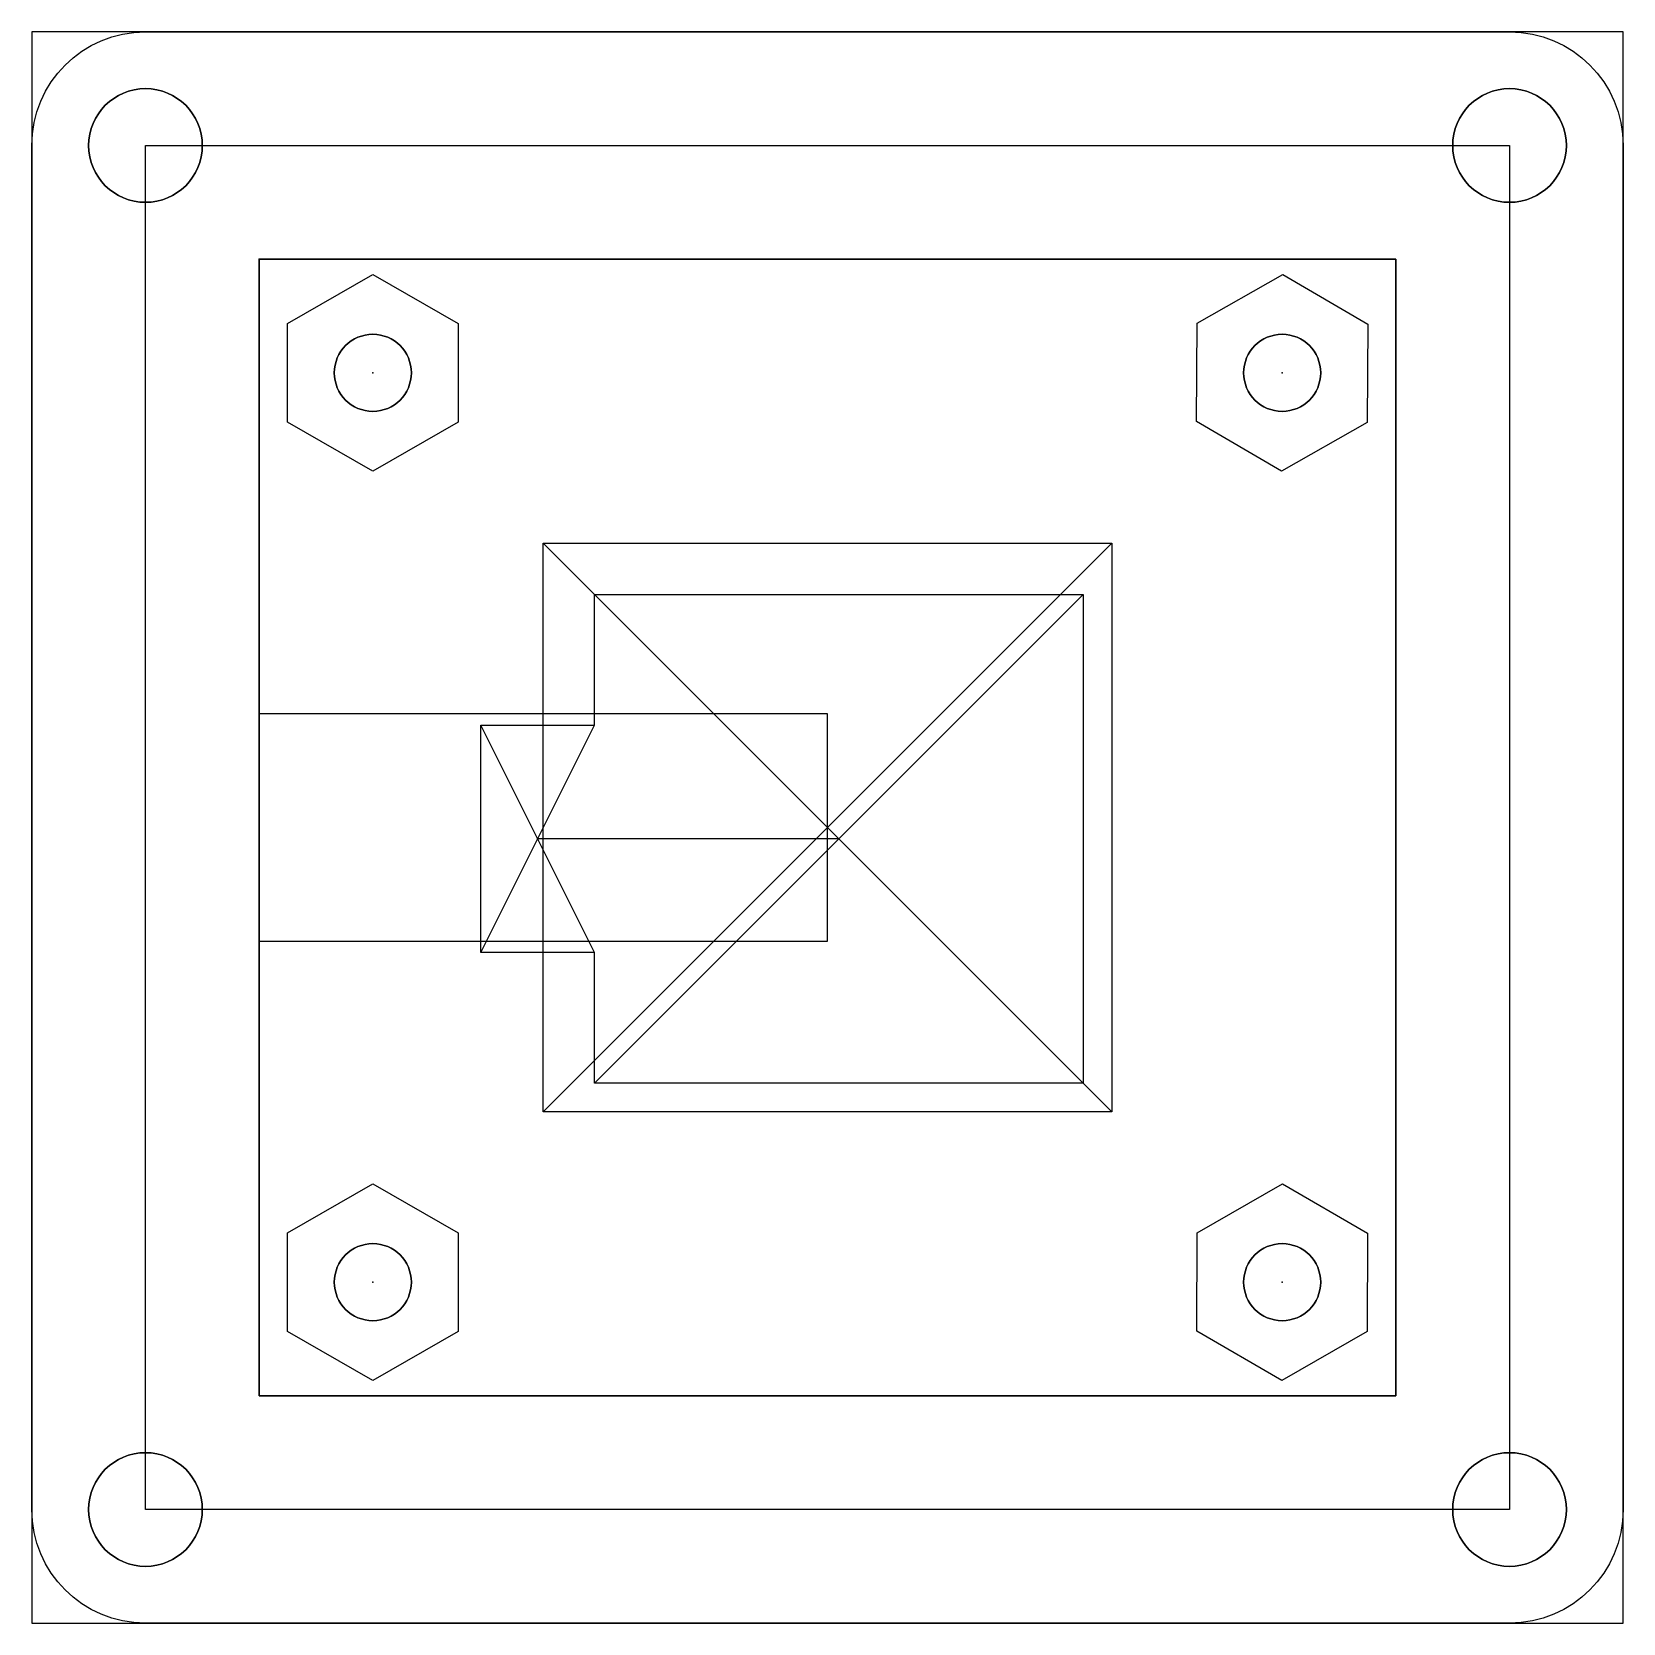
# Model space of a CAD drawing. Header units: millimetres. Extents: x -20 to 120, y -120 to 20.
import ezdxf

# ---------------------------------------------------------------- set-up
doc = ezdxf.new("R2010")
doc.units = ezdxf.units.MM
doc.header["$MEASUREMENT"] = 0
for name, color, linetype in [('Motor1(podložka) v14_Sketch1', 7, 'Continuous'), ('Motor1(podložka) v14_Sketch10', 7, 'Continuous'), ('Motor1(podložka) v14_Sketch13', 7, 'Continuous'), ('Motor1(podložka) v14_Sketch2', 7, 'Continuous'), ('Motor1(podložka) v14_Sketch3', 7, 'Continuous'), ('Motor1(podložka) v14_Sketch7', 7, 'Continuous'), ('Motor1(podložka) v14_Sketch8', 7, 'Continuous'), ('Motor1(podložka) v14_Sketch9', 7, 'Continuous')]:
    doc.layers.add(name, color=color, linetype=linetype)

msp = doc.modelspace()

# ---------------------------------------------------------------- linework, layer by layer
at = {"layer": 'Motor1(podložka) v14_Sketch1'}
for p, q in [((-10, -110), (-10, 10)), ((-10, 10), (110, 10)), ((110, 10), (110, -110)), ((0, 0), (100, 0)), ((0, -100), (0, 0)), ((100, 0), (100, -100)), ((100, -100), (0, -100)), ((110, -110), (-10, -110))]:
    msp.add_line(p, q, dxfattribs=at)
msp.add_point((0, 0), dxfattribs=at)
at = {"layer": 'Motor1(podložka) v14_Sketch10'}
for p, q in [((100, 0, 97), (0, 0, 97)), ((0, 0, 97), (0, -100, 97)), ((100, -100, 97), (100, 0, 97)), ((72.5, -29.5, 97), (29.5, -72.5, 97)), ((29.5, -29.5, 97), (72.5, -72.5, 97)), ((29.5, -41, 97), (29.5, -29.5, 97)), ((29.5, -29.5, 97), (72.5, -29.5, 97)), ((72.5, -29.5, 97), (72.5, -72.5, 97)), ((29.5, -61, 97), (19.5, -41, 97)), ((19.5, -61, 97), (19.5, -41, 97)), ((19.5, -41, 97), (29.5, -41, 97)), ((19.5, -61, 97), (29.5, -41, 97)), ((51, -51, 97), (24.5, -51, 97)), ((29.5, -61, 97), (19.5, -61, 97)), ((29.5, -72.5, 97), (29.5, -61, 97)), ((72.5, -72.5, 97), (29.5, -72.5, 97)), ((0, -100, 97), (100, -100, 97))]:
    msp.add_line(p, q, dxfattribs=at)
for centre in [(10, -10, 97), (90, -10, 97), (10, -90, 97), (90, -90, 97)]:
    msp.add_circle(centre, 3.39, dxfattribs=at)
for p in [(0, 0, 97), (24.5, -51, 97), (51, -51, 97), (51, -51, 97)]:
    msp.add_point(p, dxfattribs=at)
at = {"layer": 'Motor1(podložka) v14_Sketch13'}
for p, q in [((-10, 20), (110, 20)), ((-20, -110), (-20, 10)), ((120, 10), (120, -110)), ((2.5, -5.67), (10, -1.34)), ((10, -1.34), (17.5, -5.67)), ((82.53, -5.62), (90.06, -1.34)), ((90.06, -1.34), (97.53, -5.72)), ((2.5, -14.33), (2.5, -5.67)), ((17.5, -5.67), (17.5, -14.33)), ((82.47, -14.28), (82.53, -5.62)), ((97.53, -5.72), (97.47, -14.38)), ((10, -18.66), (2.5, -14.33)), ((17.5, -14.33), (10, -18.66)), ((89.94, -18.66), (82.47, -14.28)), ((97.47, -14.38), (89.94, -18.66)), ((2.5, -85.67), (10, -81.34)), ((10, -81.34), (17.5, -85.67)), ((82.51, -85.65), (90.03, -81.34)), ((90.03, -81.34), (97.51, -85.69)), ((2.5, -94.33), (2.5, -85.67)), ((17.5, -85.67), (17.5, -94.33)), ((82.49, -94.31), (82.51, -85.65)), ((97.51, -85.69), (97.49, -94.35)), ((10, -98.66), (2.5, -94.33)), ((17.5, -94.33), (10, -98.66)), ((89.97, -98.66), (82.49, -94.31)), ((97.49, -94.35), (89.97, -98.66)), ((110, -120), (-10, -120))]:
    msp.add_line(p, q, dxfattribs=at)
at = {"layer": 'Motor1(podložka) v14_Sketch13', "extrusion": (0, 0, -1)}
for centre, radius in [((10, 10), 5), ((-110, 10), 5), ((-10, -10), 3.39), ((-90, -10), 3.39), ((-10, -90), 3.39), ((-90, -90), 3.39), ((10, -110), 5), ((-110, -110), 5)]:
    msp.add_circle(centre, radius, dxfattribs=at)
for centre, start, end in [((10, 10), 0, 90), ((-110, 10), 90, 180), ((10, -110), 270, 0), ((-110, -110), 180, 270)]:
    msp.add_arc(centre, 10, start, end, dxfattribs=at)
at = {"layer": 'Motor1(podložka) v14_Sketch13'}
for p in [(0, 0), (10, -10), (90, -10), (10, -90), (90, -90)]:
    msp.add_point(p, dxfattribs=at)
at = {"layer": 'Motor1(podložka) v14_Sketch2'}
for p, q in [((100, 0, 10), (0, 0, 10)), ((0, -100, 10), (0, 0, 10)), ((0, 0, 10), (100, 0, 10)), ((0, 0, 10), (0, -100, 10)), ((100, 0, 10), (100, -100, 10)), ((100, -100, 10), (100, 0, 10)), ((25, -75, 10), (25, -25, 10)), ((75, -75, 10), (25, -25, 10)), ((25, -75, 10), (75, -25, 10)), ((25, -25, 10), (75, -25, 10)), ((75, -25, 10), (75, -75, 10)), ((75, -75, 10), (25, -75, 10)), ((100, -100, 10), (0, -100, 10)), ((0, -100, 10), (100, -100, 10))]:
    msp.add_line(p, q, dxfattribs=at)
for p in [(0, 0, 10), (50, -50, 10)]:
    msp.add_point(p, dxfattribs=at)
at = {"layer": 'Motor1(podložka) v14_Sketch3'}
for p, q in [((0, 0), (0, -100)), ((0, -100, 97), (0, 0, 97)), ((0, 0, 97), (0, 0)), ((0, -40, 20), (0, -60, 20)), ((0, -60, 10), (0, -40, 10)), ((0, -40, 10), (0, -40, 20)), ((0, -60, 20), (0, -60, 10)), ((0, -100), (0, -100, 97))]:
    msp.add_line(p, q, dxfattribs=at)
msp.add_point((0, 0), dxfattribs=at)
at = {"layer": 'Motor1(podložka) v14_Sketch7'}
for p, q in [((120, 20), (-20, 20)), ((-20, 20), (-20, -120)), ((120, -120), (120, 20)), ((0, 0), (100, 0)), ((0, -100), (0, 0)), ((100, 0), (100, -100)), ((100, -100), (0, -100)), ((-20, -120), (120, -120))]:
    msp.add_line(p, q, dxfattribs=at)
msp.add_point((0, 0), dxfattribs=at)
at = {"layer": 'Motor1(podložka) v14_Sketch8'}
for p, q in [((120, 20, 10), (-20, 20, 10)), ((-20, 20, 10), (-20, -120, 10)), ((120, -120, 10), (120, 20, 10)), ((0, -40, 10), (0, 0, 10)), ((0, 0, 10), (100, 0, 10)), ((100, 0, 10), (100, -100, 10)), ((50, -40, 10), (0, -40, 10)), ((50, -60, 10), (50, -40, 10)), ((0, -60, 10), (50, -60, 10)), ((0, -100, 10), (0, -60, 10)), ((100, -100, 10), (0, -100, 10)), ((-20, -120, 10), (120, -120, 10))]:
    msp.add_line(p, q, dxfattribs=at)
for centre in [(-10, 10, 10), (110, 10, 10), (-10, -110, 10), (110, -110, 10)]:
    msp.add_circle(centre, 5, dxfattribs=at)
msp.add_point((0, 0, 10), dxfattribs=at)
at = {"layer": 'Motor1(podložka) v14_Sketch9'}
for p, q in [((0, 0, 97), (0, -100, 97)), ((100, 0, 97), (0, 0, 97)), ((100, -100, 97), (100, 0, 97)), ((0, -100, 97), (100, -100, 97))]:
    msp.add_line(p, q, dxfattribs=at)
for p in [(0, 0, 97), (10, -10, 97), (90, -10, 97), (10, -90, 97), (90, -90, 97)]:
    msp.add_point(p, dxfattribs=at)

doc.saveas('drawing.dxf')
